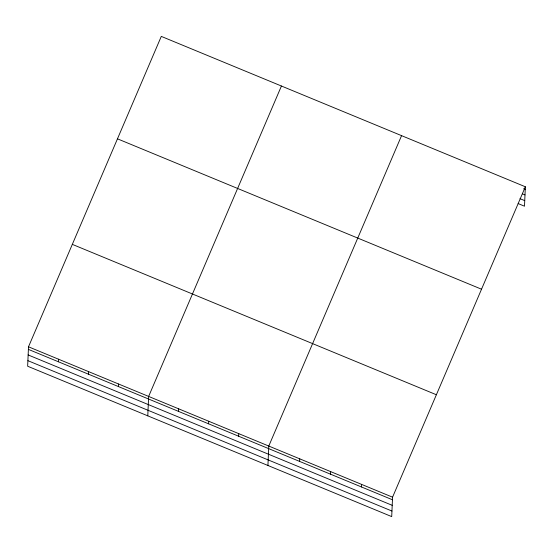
<?xml version="1.0" encoding="UTF-8"?>
<svg xmlns="http://www.w3.org/2000/svg" width="553" height="553" viewBox="0 0 553 553"><rect width="100%" height="100%" fill="white"/><g stroke="black" fill="none" stroke-linecap="round" stroke-linejoin="round"><path stroke-width="0.83" d="M28.5 346.8L27.65 366.224L391.711 516.606L392.561 497.182L525.35 186.776L161.289 36.394L28.5 346.8L392.561 497.182M58.418 361.78L58.535 359.208M88.459 374.187L88.57 371.609M118.494 386.595L118.605 384.017M147.789 415.849L148.639 396.425L281.429 86.019M178.564 411.404L178.674 408.833M208.599 423.812L208.709 421.241M238.633 436.22L238.744 433.642M267.929 465.474L268.779 446.05L401.568 135.644M299.608 461.409L299.726 458.831M330.556 474.191L330.666 471.619M361.503 486.972L361.614 484.4M525.35 186.776L524.5 206.2L518.154 203.58M523.65 188.697L525.239 189.354M522.613 193.93L524.997 194.912M519.986 198.672L524.742 200.642M117.471 138.824L481.532 289.212M72.319 244.364L436.379 394.745M28.383 349.372L392.45 499.76M28.141 354.936L392.201 505.318M27.892 360.667L391.953 511.048"/></g></svg>
